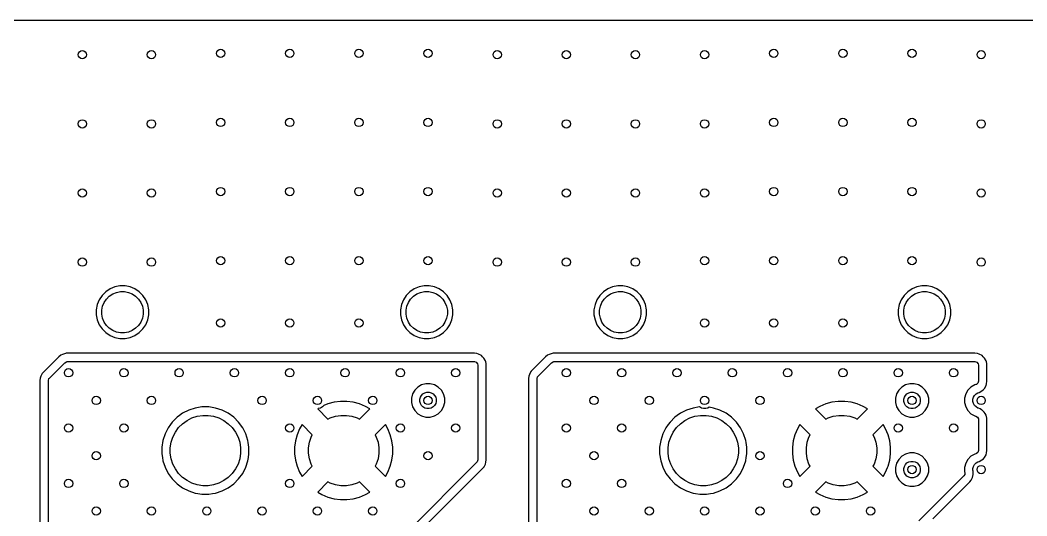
# Model space of a CAD drawing. Extents: x 2.65 to 6.49, y -4.64 to -1.62.
# Drawn here: x 4.242 to 5.675, y -2.33 to -1.624 of the extents above; entities that cross this region are included whole.
import ezdxf

# ---------------------------------------------------------------- set-up
doc = ezdxf.new("R2010")
doc.units = 0
doc.header["$MEASUREMENT"] = 0
doc.layers.add('BLACK', color=7, linetype='CONTINUOUS')

msp = doc.modelspace()

# ---------------------------------------------------------------- linework, layer by layer
at = {"layer": 'BLACK', "linetype": 'CONTINUOUS'}
for p, q in [((2.7576, -1.624), (6.3762, -1.624)), ((4.3769, -2.0039), (4.3701, -2.0067)), ((4.3841, -2.0024), (4.3769, -2.0039)), ((4.3769, -2.0039), (4.3769, -2.0039)), ((4.3915, -2.0024), (4.3841, -2.0024)), ((4.3841, -2.0024), (4.3841, -2.0024)), ((4.3987, -2.0039), (4.3915, -2.0024)), ((4.3915, -2.0024), (4.3915, -2.0024)), ((4.4055, -2.0067), (4.3987, -2.0039)), ((4.3987, -2.0039), (4.3987, -2.0039)), ((4.81, -2.0039), (4.8031, -2.0067)), ((4.8172, -2.0024), (4.81, -2.0039)), ((4.81, -2.0039), (4.81, -2.0039)), ((4.8246, -2.0024), (4.8172, -2.0024)), ((4.8172, -2.0024), (4.8172, -2.0024)), ((4.8318, -2.0039), (4.8246, -2.0024)), ((4.8246, -2.0024), (4.8246, -2.0024)), ((4.8386, -2.0067), (4.8318, -2.0039)), ((4.8318, -2.0039), (4.8318, -2.0039)), ((5.0855, -2.0039), (5.0787, -2.0067)), ((5.0928, -2.0024), (5.0855, -2.0039)), ((5.0855, -2.0039), (5.0855, -2.0039)), ((5.1001, -2.0024), (5.0928, -2.0024)), ((5.0928, -2.0024), (5.0928, -2.0024)), ((5.1074, -2.0039), (5.1001, -2.0024)), ((5.1001, -2.0024), (5.1001, -2.0024)), ((5.1142, -2.0067), (5.1074, -2.0039)), ((5.1074, -2.0039), (5.1074, -2.0039)), ((5.5186, -2.0039), (5.5118, -2.0067)), ((5.5258, -2.0024), (5.5186, -2.0039)), ((5.5186, -2.0039), (5.5186, -2.0039)), ((5.5332, -2.0024), (5.5258, -2.0024)), ((5.5258, -2.0024), (5.5258, -2.0024)), ((5.5404, -2.0039), (5.5332, -2.0024)), ((5.5332, -2.0024), (5.5332, -2.0024)), ((5.5473, -2.0067), (5.5404, -2.0039)), ((5.5404, -2.0039), (5.5404, -2.0039)), ((4.3587, -2.016), (4.3546, -2.0221)), ((4.3639, -2.0108), (4.3587, -2.016)), ((4.3587, -2.016), (4.3587, -2.016)), ((4.3701, -2.0067), (4.3639, -2.0108)), ((4.3639, -2.0108), (4.3639, -2.0108)), ((4.365, -2.0211), (4.3691, -2.017)), ((4.3691, -2.017), (4.3739, -2.0138)), ((4.3701, -2.0067), (4.3701, -2.0067)), ((4.3739, -2.0138), (4.3792, -2.0116)), ((4.3792, -2.0116), (4.3849, -2.0105)), ((4.3849, -2.0105), (4.3907, -2.0105)), ((4.3907, -2.0105), (4.3964, -2.0116)), ((4.3964, -2.0116), (4.4017, -2.0138)), ((4.4017, -2.0138), (4.4065, -2.017)), ((4.4116, -2.0108), (4.4055, -2.0067)), ((4.4055, -2.0067), (4.4055, -2.0067)), ((4.4065, -2.017), (4.4106, -2.0211)), ((4.4116, -2.0108), (4.4116, -2.0108)), ((4.4169, -2.016), (4.4116, -2.0108)), ((4.421, -2.0221), (4.4169, -2.016)), ((4.4169, -2.016), (4.4169, -2.016)), ((4.7918, -2.016), (4.7877, -2.0221)), ((4.797, -2.0108), (4.7918, -2.016)), ((4.7918, -2.016), (4.7918, -2.016)), ((4.8031, -2.0067), (4.797, -2.0108)), ((4.797, -2.0108), (4.797, -2.0108)), ((4.798, -2.0211), (4.8021, -2.017)), ((4.8021, -2.017), (4.8069, -2.0138)), ((4.8031, -2.0067), (4.8031, -2.0067)), ((4.8069, -2.0138), (4.8123, -2.0116)), ((4.8123, -2.0116), (4.818, -2.0105)), ((4.818, -2.0105), (4.8238, -2.0105)), ((4.8238, -2.0105), (4.8294, -2.0116)), ((4.8294, -2.0116), (4.8348, -2.0138)), ((4.8348, -2.0138), (4.8396, -2.017)), ((4.8447, -2.0108), (4.8386, -2.0067)), ((4.8386, -2.0067), (4.8386, -2.0067)), ((4.8396, -2.017), (4.8437, -2.0211)), ((4.8499, -2.016), (4.8447, -2.0108)), ((4.8447, -2.0108), (4.8447, -2.0108)), ((4.854, -2.0221), (4.8499, -2.016)), ((4.8499, -2.016), (4.8499, -2.016)), ((5.0674, -2.016), (5.0633, -2.0221)), ((5.0726, -2.0108), (5.0674, -2.016)), ((5.0674, -2.016), (5.0674, -2.016)), ((5.0787, -2.0067), (5.0726, -2.0108)), ((5.0726, -2.0108), (5.0726, -2.0108)), ((5.0736, -2.0211), (5.0777, -2.017)), ((5.0777, -2.017), (5.0825, -2.0138)), ((5.0787, -2.0067), (5.0787, -2.0067)), ((5.0825, -2.0138), (5.0879, -2.0116)), ((5.0879, -2.0116), (5.0936, -2.0105)), ((5.0936, -2.0105), (5.0994, -2.0105)), ((5.0994, -2.0105), (5.105, -2.0116)), ((5.105, -2.0116), (5.1104, -2.0138)), ((5.1104, -2.0138), (5.1152, -2.017)), ((5.1203, -2.0108), (5.1142, -2.0067)), ((5.1142, -2.0067), (5.1142, -2.0067)), ((5.1152, -2.017), (5.1193, -2.0211)), ((5.1255, -2.016), (5.1203, -2.0108)), ((5.1203, -2.0108), (5.1203, -2.0108)), ((5.1296, -2.0221), (5.1255, -2.016)), ((5.1255, -2.016), (5.1255, -2.016)), ((5.5005, -2.016), (5.4964, -2.0221)), ((5.5057, -2.0108), (5.5005, -2.016)), ((5.5005, -2.016), (5.5005, -2.016)), ((5.5118, -2.0067), (5.5057, -2.0108)), ((5.5057, -2.0108), (5.5057, -2.0108)), ((5.5067, -2.0211), (5.5108, -2.017)), ((5.5108, -2.017), (5.5156, -2.0138)), ((5.5118, -2.0067), (5.5118, -2.0067)), ((5.5156, -2.0138), (5.521, -2.0116)), ((5.521, -2.0116), (5.5266, -2.0105)), ((5.5266, -2.0105), (5.5324, -2.0105)), ((5.5324, -2.0105), (5.5381, -2.0116)), ((5.5381, -2.0116), (5.5434, -2.0138)), ((5.5434, -2.0138), (5.5483, -2.017)), ((5.5534, -2.0108), (5.5473, -2.0067)), ((5.5473, -2.0067), (5.5473, -2.0067)), ((5.5483, -2.017), (5.5524, -2.0211)), ((5.5586, -2.016), (5.5534, -2.0108)), ((5.5534, -2.0108), (5.5534, -2.0108)), ((5.5627, -2.0221), (5.5586, -2.016)), ((5.5586, -2.016), (5.5586, -2.016)), ((4.3518, -2.0289), (4.3504, -2.0362)), ((4.3546, -2.0221), (4.3518, -2.0289)), ((4.3518, -2.0289), (4.3518, -2.0289)), ((4.3546, -2.0221), (4.3546, -2.0221)), ((4.3584, -2.037), (4.3595, -2.0313)), ((4.3595, -2.0313), (4.3618, -2.0259)), ((4.3618, -2.0259), (4.365, -2.0211)), ((4.4106, -2.0211), (4.4138, -2.0259)), ((4.4138, -2.0259), (4.4161, -2.0313)), ((4.4161, -2.0313), (4.4172, -2.037)), ((4.4238, -2.0289), (4.421, -2.0221)), ((4.421, -2.0221), (4.421, -2.0221)), ((4.421, -2.0221), (4.421, -2.0221)), ((4.4252, -2.0362), (4.4238, -2.0289)), ((4.7849, -2.0289), (4.7834, -2.0362)), ((4.7877, -2.0221), (4.7849, -2.0289)), ((4.7849, -2.0289), (4.7849, -2.0289)), ((4.7877, -2.0221), (4.7877, -2.0221)), ((4.7915, -2.037), (4.7926, -2.0313)), ((4.7926, -2.0313), (4.7948, -2.0259)), ((4.7948, -2.0259), (4.798, -2.0211)), ((4.8437, -2.0211), (4.8469, -2.0259)), ((4.8469, -2.0259), (4.8491, -2.0313)), ((4.8491, -2.0313), (4.8503, -2.037)), ((4.8568, -2.0289), (4.854, -2.0221)), ((4.854, -2.0221), (4.854, -2.0221)), ((4.854, -2.0221), (4.854, -2.0221)), ((4.8583, -2.0362), (4.8568, -2.0289)), ((5.0605, -2.0289), (5.059, -2.0362)), ((5.0633, -2.0221), (5.0605, -2.0289)), ((5.0605, -2.0289), (5.0605, -2.0289)), ((5.0633, -2.0221), (5.0633, -2.0221)), ((5.0671, -2.037), (5.0682, -2.0313)), ((5.0682, -2.0313), (5.0704, -2.0259)), ((5.0704, -2.0259), (5.0736, -2.0211)), ((5.1193, -2.0211), (5.1225, -2.0259)), ((5.1225, -2.0259), (5.1247, -2.0313)), ((5.1247, -2.0313), (5.1258, -2.037)), ((5.1324, -2.0289), (5.1296, -2.0221)), ((5.1296, -2.0221), (5.1296, -2.0221)), ((5.1296, -2.0221), (5.1296, -2.0221)), ((5.1339, -2.0362), (5.1324, -2.0289)), ((5.4935, -2.0289), (5.4921, -2.0362)), ((5.4964, -2.0221), (5.4935, -2.0289)), ((5.4935, -2.0289), (5.4935, -2.0289)), ((5.4964, -2.0221), (5.4964, -2.0221)), ((5.5001, -2.037), (5.5013, -2.0313)), ((5.5013, -2.0313), (5.5035, -2.0259)), ((5.5035, -2.0259), (5.5067, -2.0211)), ((5.5524, -2.0211), (5.5556, -2.0259)), ((5.5556, -2.0259), (5.5578, -2.0313)), ((5.5578, -2.0313), (5.5589, -2.037)), ((5.5655, -2.0289), (5.5627, -2.0221)), ((5.5627, -2.0221), (5.5627, -2.0221)), ((5.5627, -2.0221), (5.5627, -2.0221)), ((5.5669, -2.0362), (5.5655, -2.0289)), ((4.3504, -2.0362), (4.3504, -2.0435)), ((4.3504, -2.0435), (4.3518, -2.0508)), ((4.3584, -2.0428), (4.3584, -2.037)), ((4.3595, -2.0484), (4.3584, -2.0428)), ((4.3618, -2.0538), (4.3595, -2.0484)), ((4.4161, -2.0484), (4.4138, -2.0538)), ((4.4172, -2.0428), (4.4161, -2.0484)), ((4.4172, -2.037), (4.4172, -2.0428)), ((4.4238, -2.0508), (4.4252, -2.0435)), ((4.4252, -2.0435), (4.4252, -2.0362)), ((4.4252, -2.0362), (4.4252, -2.0362)), ((4.7834, -2.0362), (4.7834, -2.0435)), ((4.7834, -2.0435), (4.7849, -2.0508)), ((4.7915, -2.0428), (4.7915, -2.037)), ((4.7926, -2.0484), (4.7915, -2.0428)), ((4.7948, -2.0538), (4.7926, -2.0484)), ((4.8491, -2.0484), (4.8469, -2.0538)), ((4.8503, -2.0428), (4.8491, -2.0484)), ((4.8503, -2.037), (4.8503, -2.0428)), ((4.8568, -2.0508), (4.8583, -2.0435)), ((4.8583, -2.0435), (4.8583, -2.0362)), ((4.8583, -2.0362), (4.8583, -2.0362)), ((5.059, -2.0362), (5.059, -2.0435)), ((5.059, -2.0435), (5.0605, -2.0508)), ((5.0671, -2.0428), (5.0671, -2.037)), ((5.0682, -2.0484), (5.0671, -2.0428)), ((5.0704, -2.0538), (5.0682, -2.0484)), ((5.1247, -2.0484), (5.1225, -2.0538)), ((5.1258, -2.0428), (5.1247, -2.0484)), ((5.1258, -2.037), (5.1258, -2.0428)), ((5.1324, -2.0508), (5.1339, -2.0435)), ((5.1339, -2.0435), (5.1339, -2.0362)), ((5.1339, -2.0362), (5.1339, -2.0362)), ((5.4921, -2.0362), (5.4921, -2.0435)), ((5.4921, -2.0435), (5.4935, -2.0508)), ((5.5001, -2.0428), (5.5001, -2.037)), ((5.5013, -2.0484), (5.5001, -2.0428)), ((5.5035, -2.0538), (5.5013, -2.0484)), ((5.5578, -2.0484), (5.5556, -2.0538)), ((5.5589, -2.0428), (5.5578, -2.0484)), ((5.5589, -2.037), (5.5589, -2.0428)), ((5.5655, -2.0508), (5.5669, -2.0435)), ((5.5669, -2.0435), (5.5669, -2.0362)), ((4.3518, -2.0508), (4.3518, -2.0508)), ((4.3518, -2.0508), (4.3546, -2.0576)), ((4.3546, -2.0576), (4.3546, -2.0576)), ((4.3546, -2.0576), (4.3587, -2.0637)), ((4.3587, -2.0637), (4.3587, -2.0637)), ((4.3587, -2.0637), (4.3639, -2.0689)), ((4.365, -2.0586), (4.3618, -2.0538)), ((4.3691, -2.0627), (4.365, -2.0586)), ((4.3739, -2.0659), (4.3691, -2.0627)), ((4.4065, -2.0627), (4.4017, -2.0659)), ((4.4106, -2.0586), (4.4065, -2.0627)), ((4.4138, -2.0538), (4.4106, -2.0586)), ((4.4116, -2.0689), (4.4169, -2.0637)), ((4.4169, -2.0637), (4.421, -2.0576)), ((4.421, -2.0576), (4.4238, -2.0508)), ((4.7849, -2.0508), (4.7849, -2.0508)), ((4.7849, -2.0508), (4.7877, -2.0576)), ((4.7877, -2.0576), (4.7877, -2.0576)), ((4.7877, -2.0576), (4.7918, -2.0637)), ((4.7918, -2.0637), (4.7918, -2.0637)), ((4.7918, -2.0637), (4.797, -2.0689)), ((4.798, -2.0586), (4.7948, -2.0538)), ((4.8021, -2.0627), (4.798, -2.0586)), ((4.8069, -2.0659), (4.8021, -2.0627)), ((4.8396, -2.0627), (4.8348, -2.0659)), ((4.8437, -2.0586), (4.8396, -2.0627)), ((4.8469, -2.0538), (4.8437, -2.0586)), ((4.8447, -2.0689), (4.8499, -2.0637)), ((4.8499, -2.0637), (4.854, -2.0576)), ((4.854, -2.0576), (4.8568, -2.0508)), ((5.0605, -2.0508), (5.0605, -2.0508)), ((5.0605, -2.0508), (5.0633, -2.0576)), ((5.0633, -2.0576), (5.0633, -2.0576)), ((5.0633, -2.0576), (5.0674, -2.0637)), ((5.0674, -2.0637), (5.0674, -2.0637)), ((5.0674, -2.0637), (5.0726, -2.0689)), ((5.0736, -2.0586), (5.0704, -2.0538)), ((5.0777, -2.0627), (5.0736, -2.0586)), ((5.0825, -2.0659), (5.0777, -2.0627)), ((5.1152, -2.0627), (5.1104, -2.0659)), ((5.1193, -2.0586), (5.1152, -2.0627)), ((5.1225, -2.0538), (5.1193, -2.0586)), ((5.1203, -2.0689), (5.1255, -2.0637)), ((5.1255, -2.0637), (5.1296, -2.0576)), ((5.1296, -2.0576), (5.1324, -2.0508)), ((5.4935, -2.0508), (5.4935, -2.0508)), ((5.4935, -2.0508), (5.4964, -2.0576)), ((5.4964, -2.0576), (5.4964, -2.0576)), ((5.4964, -2.0576), (5.5005, -2.0637)), ((5.5005, -2.0637), (5.5005, -2.0637)), ((5.5005, -2.0637), (5.5057, -2.0689)), ((5.5067, -2.0586), (5.5035, -2.0538)), ((5.5108, -2.0627), (5.5067, -2.0586)), ((5.5156, -2.0659), (5.5108, -2.0627)), ((5.5483, -2.0627), (5.5434, -2.0659)), ((5.5524, -2.0586), (5.5483, -2.0627)), ((5.5556, -2.0538), (5.5524, -2.0586)), ((5.5534, -2.0689), (5.5586, -2.0637)), ((5.5586, -2.0637), (5.5627, -2.0576)), ((5.5627, -2.0576), (5.5655, -2.0508)), ((4.3639, -2.0689), (4.3639, -2.0689)), ((4.3639, -2.0689), (4.3701, -2.073)), ((4.3701, -2.073), (4.3701, -2.073)), ((4.3701, -2.073), (4.3701, -2.073)), ((4.3701, -2.073), (4.3769, -2.0758)), ((4.3792, -2.0681), (4.3739, -2.0659)), ((4.3769, -2.0758), (4.3841, -2.0773)), ((4.3849, -2.0692), (4.3792, -2.0681)), ((4.3841, -2.0773), (4.3841, -2.0773)), ((4.3841, -2.0773), (4.3841, -2.0773)), ((4.3841, -2.0773), (4.3915, -2.0773)), ((4.3907, -2.0692), (4.3849, -2.0692)), ((4.3964, -2.0681), (4.3907, -2.0692)), ((4.3915, -2.0773), (4.3987, -2.0758)), ((4.3915, -2.0773), (4.3915, -2.0773)), ((4.4017, -2.0659), (4.3964, -2.0681)), ((4.3987, -2.0758), (4.4055, -2.073)), ((4.4055, -2.073), (4.4116, -2.0689)), ((4.797, -2.0689), (4.797, -2.0689)), ((4.797, -2.0689), (4.8031, -2.073)), ((4.8031, -2.073), (4.8031, -2.073)), ((4.8031, -2.073), (4.8031, -2.073)), ((4.8031, -2.073), (4.81, -2.0758)), ((4.8123, -2.0681), (4.8069, -2.0659)), ((4.81, -2.0758), (4.8172, -2.0773)), ((4.818, -2.0692), (4.8123, -2.0681)), ((4.8172, -2.0773), (4.8172, -2.0773)), ((4.8172, -2.0773), (4.8172, -2.0773)), ((4.8172, -2.0773), (4.8246, -2.0773)), ((4.8238, -2.0692), (4.818, -2.0692)), ((4.8294, -2.0681), (4.8238, -2.0692)), ((4.8246, -2.0773), (4.8318, -2.0758)), ((4.8246, -2.0773), (4.8246, -2.0773)), ((4.8348, -2.0659), (4.8294, -2.0681)), ((4.8318, -2.0758), (4.8386, -2.073)), ((4.8386, -2.073), (4.8447, -2.0689)), ((5.0726, -2.0689), (5.0726, -2.0689)), ((5.0726, -2.0689), (5.0787, -2.073)), ((5.0787, -2.073), (5.0787, -2.073)), ((5.0787, -2.073), (5.0787, -2.073)), ((5.0787, -2.073), (5.0855, -2.0758)), ((5.0879, -2.0681), (5.0825, -2.0659)), ((5.0855, -2.0758), (5.0928, -2.0773)), ((5.0936, -2.0692), (5.0879, -2.0681)), ((5.0928, -2.0773), (5.0928, -2.0773)), ((5.0928, -2.0773), (5.0928, -2.0773)), ((5.0928, -2.0773), (5.1001, -2.0773)), ((5.0994, -2.0692), (5.0936, -2.0692)), ((5.105, -2.0681), (5.0994, -2.0692)), ((5.1001, -2.0773), (5.1074, -2.0758)), ((5.1001, -2.0773), (5.1001, -2.0773)), ((5.1104, -2.0659), (5.105, -2.0681)), ((5.1074, -2.0758), (5.1142, -2.073)), ((5.1142, -2.073), (5.1203, -2.0689)), ((5.5057, -2.0689), (5.5057, -2.0689)), ((5.5057, -2.0689), (5.5118, -2.073)), ((5.5118, -2.073), (5.5118, -2.073)), ((5.5118, -2.073), (5.5118, -2.073)), ((5.5118, -2.073), (5.5186, -2.0758)), ((5.521, -2.0681), (5.5156, -2.0659)), ((5.5186, -2.0758), (5.5258, -2.0773)), ((5.5266, -2.0692), (5.521, -2.0681)), ((5.5258, -2.0773), (5.5258, -2.0773)), ((5.5258, -2.0773), (5.5258, -2.0773)), ((5.5258, -2.0773), (5.5332, -2.0773)), ((5.5324, -2.0692), (5.5266, -2.0692)), ((5.5381, -2.0681), (5.5324, -2.0692)), ((5.5332, -2.0773), (5.5404, -2.0758)), ((5.5332, -2.0773), (5.5332, -2.0773)), ((5.5434, -2.0659), (5.5381, -2.0681)), ((5.5404, -2.0758), (5.5473, -2.073)), ((5.5473, -2.073), (5.5534, -2.0689)), ((4.2972, -2.1032), (4.2752, -2.1251)), ((4.2999, -2.1011), (4.2972, -2.1032)), ((4.2972, -2.1032), (4.2972, -2.1032)), ((4.3023, -2.0998), (4.2999, -2.1011)), ((4.3065, -2.0984), (4.3023, -2.0998)), ((4.3023, -2.0998), (4.3023, -2.0998)), ((4.3068, -2.0984), (4.3065, -2.0984)), ((4.3065, -2.0984), (4.3065, -2.0984)), ((4.3078, -2.0983), (4.3068, -2.0984)), ((4.3091, -2.0982), (4.3078, -2.0983)), ((4.3078, -2.0983), (4.3078, -2.0983)), ((4.3078, -2.0983), (4.3078, -2.0983)), ((4.3078, -2.0983), (4.3078, -2.0983)), ((4.3078, -2.0983), (4.3078, -2.0983)), ((4.8888, -2.0982), (4.3091, -2.0982)), ((4.3091, -2.0982), (4.3091, -2.0982)), ((4.8922, -2.0987), (4.8888, -2.0982)), ((4.8948, -2.0995), (4.8922, -2.0987)), ((4.8922, -2.0987), (4.8922, -2.0987)), ((4.8988, -2.1015), (4.8948, -2.0995)), ((4.8948, -2.0995), (4.8948, -2.0995)), ((4.8948, -2.0995), (4.8948, -2.0995)), ((4.9005, -2.1031), (4.8988, -2.1015)), ((4.8988, -2.1015), (4.8988, -2.1015)), ((4.8988, -2.1015), (4.8988, -2.1015)), ((4.9023, -2.1052), (4.9005, -2.1031)), ((4.9005, -2.1031), (4.9005, -2.1031)), ((4.9005, -2.1031), (4.9005, -2.1031)), ((4.9046, -2.109), (4.9023, -2.1052)), ((4.9901, -2.1032), (4.9709, -2.1223)), ((4.9928, -2.1011), (4.9901, -2.1032)), ((4.9901, -2.1032), (4.9901, -2.1032)), ((4.9952, -2.0998), (4.9928, -2.1011)), ((4.9994, -2.0984), (4.9952, -2.0998)), ((4.9952, -2.0998), (4.9952, -2.0998)), ((4.9997, -2.0984), (4.9994, -2.0984)), ((4.9994, -2.0984), (4.9994, -2.0984)), ((5.0007, -2.0983), (4.9997, -2.0984)), ((5.002, -2.0982), (5.0007, -2.0983)), ((5.0007, -2.0983), (5.0007, -2.0983)), ((5.0007, -2.0983), (5.0007, -2.0983)), ((5.0007, -2.0983), (5.0007, -2.0983)), ((5.0007, -2.0983), (5.0007, -2.0983)), ((5.6014, -2.0982), (5.002, -2.0982)), ((5.002, -2.0982), (5.002, -2.0982)), ((5.6048, -2.0987), (5.6014, -2.0982)), ((5.6074, -2.0995), (5.6048, -2.0987)), ((5.6048, -2.0987), (5.6048, -2.0987)), ((5.6114, -2.1015), (5.6074, -2.0995)), ((5.6074, -2.0995), (5.6074, -2.0995)), ((5.6074, -2.0995), (5.6074, -2.0995)), ((5.6131, -2.1031), (5.6114, -2.1015)), ((5.6114, -2.1015), (5.6114, -2.1015)), ((5.6114, -2.1015), (5.6114, -2.1015)), ((5.6149, -2.1052), (5.6131, -2.1031)), ((5.6131, -2.1031), (5.6131, -2.1031)), ((5.6131, -2.1031), (5.6131, -2.1031)), ((5.6172, -2.109), (5.6149, -2.1052)), ((4.2837, -2.1336), (4.3057, -2.1117)), ((4.3057, -2.1117), (4.3081, -2.1103)), ((4.3081, -2.1103), (4.3091, -2.1102)), ((4.3091, -2.1102), (4.8888, -2.1102)), ((4.8888, -2.1102), (4.8915, -2.111)), ((4.8915, -2.111), (4.8933, -2.1131)), ((4.8933, -2.1131), (4.8937, -2.1151)), ((4.8937, -2.1151), (4.8937, -2.2499)), ((4.905, -2.1105), (4.9046, -2.109)), ((4.9055, -2.1126), (4.905, -2.1105)), ((4.9057, -2.1151), (4.9055, -2.1126)), ((4.9057, -2.2499), (4.9057, -2.1151)), ((4.9794, -2.1309), (4.9986, -2.1117)), ((4.9986, -2.1117), (5.001, -2.1103)), ((5.001, -2.1103), (5.002, -2.1102)), ((5.002, -2.1102), (5.6014, -2.1102)), ((5.6014, -2.1102), (5.6041, -2.111)), ((5.6041, -2.111), (5.6059, -2.1131)), ((5.6059, -2.1131), (5.6063, -2.1151)), ((5.6063, -2.1151), (5.6063, -2.1382)), ((5.6176, -2.1105), (5.6172, -2.109)), ((5.6181, -2.1126), (5.6176, -2.1105)), ((5.6183, -2.1151), (5.6181, -2.1126)), ((5.6183, -2.1382), (5.6183, -2.1151)), ((4.2707, -2.1337), (4.2703, -2.1371)), ((4.2715, -2.131), (4.2707, -2.1337)), ((4.2735, -2.1271), (4.2715, -2.131)), ((4.2737, -2.1269), (4.2735, -2.1271)), ((4.2735, -2.1271), (4.2735, -2.1271)), ((4.2743, -2.1261), (4.2737, -2.1269)), ((4.2752, -2.1251), (4.2743, -2.1261)), ((4.2752, -2.1251), (4.2752, -2.1251)), ((4.2823, -2.1371), (4.2831, -2.1344)), ((4.2831, -2.1344), (4.2837, -2.1336)), ((4.9664, -2.1309), (4.9659, -2.1343)), ((4.9659, -2.1343), (4.9659, -2.3575)), ((4.9672, -2.1283), (4.9664, -2.1309)), ((4.9692, -2.1243), (4.9672, -2.1283)), ((4.9694, -2.1241), (4.9692, -2.1243)), ((4.9692, -2.1243), (4.9692, -2.1243)), ((4.97, -2.1233), (4.9694, -2.1241)), ((4.9709, -2.1223), (4.97, -2.1233)), ((4.9709, -2.1223), (4.9709, -2.1223)), ((4.978, -2.1343), (4.9787, -2.1317)), ((4.978, -2.1622), (4.978, -2.1343)), ((4.9787, -2.1317), (4.9794, -2.1309)), ((4.2703, -2.1371), (4.2703, -2.356)), ((4.2823, -2.1622), (4.2823, -2.1371)), ((4.8083, -2.1464), (4.8039, -2.1508)), ((4.8137, -2.1433), (4.8083, -2.1464)), ((4.8083, -2.1464), (4.8083, -2.1464)), ((4.8197, -2.1417), (4.8137, -2.1433)), ((4.8137, -2.1433), (4.8137, -2.1433)), ((4.8259, -2.1417), (4.8197, -2.1417)), ((4.832, -2.1433), (4.8259, -2.1417)), ((4.8374, -2.1464), (4.832, -2.1433)), ((4.832, -2.1433), (4.832, -2.1433)), ((4.832, -2.1433), (4.832, -2.1433)), ((4.8418, -2.1508), (4.8374, -2.1464)), ((4.8374, -2.1464), (4.8374, -2.1464)), ((5.4973, -2.1464), (5.4929, -2.1508)), ((5.5027, -2.1433), (5.4973, -2.1464)), ((5.4973, -2.1464), (5.4973, -2.1464)), ((5.5087, -2.1417), (5.5027, -2.1433)), ((5.5027, -2.1433), (5.5027, -2.1433)), ((5.5149, -2.1417), (5.5087, -2.1417)), ((5.5209, -2.1433), (5.5149, -2.1417)), ((5.5263, -2.1464), (5.5209, -2.1433)), ((5.5209, -2.1433), (5.5209, -2.1433)), ((5.5209, -2.1433), (5.5209, -2.1433)), ((5.5307, -2.1508), (5.5263, -2.1464)), ((5.5263, -2.1464), (5.5263, -2.1464)), ((5.5957, -2.1464), (5.5913, -2.1508)), ((5.6011, -2.1433), (5.5957, -2.1464)), ((5.5957, -2.1464), (5.5957, -2.1464)), ((5.6027, -2.1429), (5.6011, -2.1433)), ((5.6011, -2.1433), (5.6011, -2.1433)), ((5.6034, -2.1426), (5.6027, -2.1429)), ((5.6055, -2.1408), (5.6034, -2.1426)), ((5.6063, -2.1382), (5.6055, -2.1408)), ((5.6134, -2.1499), (5.6151, -2.1482)), ((5.6151, -2.1482), (5.6171, -2.1442)), ((5.6151, -2.1482), (5.6151, -2.1482)), ((5.6171, -2.1442), (5.6178, -2.1416)), ((5.6178, -2.1416), (5.6183, -2.1382)), ((4.2823, -2.2318), (4.2823, -2.1622)), ((4.8008, -2.1562), (4.7992, -2.1622)), ((4.7992, -2.1622), (4.7992, -2.1685)), ((4.8039, -2.1508), (4.8008, -2.1562)), ((4.8008, -2.1562), (4.8008, -2.1562)), ((4.8039, -2.1508), (4.8039, -2.1508)), ((4.8111, -2.1638), (4.8119, -2.1608)), ((4.8111, -2.1669), (4.8111, -2.1638)), ((4.8119, -2.1608), (4.8135, -2.1582)), ((4.8135, -2.1582), (4.8156, -2.156)), ((4.8156, -2.156), (4.8183, -2.1544)), ((4.8183, -2.1544), (4.8213, -2.1536)), ((4.8213, -2.1536), (4.8244, -2.1536)), ((4.8244, -2.1536), (4.8274, -2.1544)), ((4.8274, -2.1544), (4.83, -2.156)), ((4.83, -2.156), (4.8322, -2.1582)), ((4.8322, -2.1582), (4.8337, -2.1608)), ((4.8337, -2.1608), (4.8345, -2.1638)), ((4.8345, -2.1638), (4.8345, -2.1669)), ((4.8449, -2.1562), (4.8418, -2.1508)), ((4.8418, -2.1508), (4.8418, -2.1508)), ((4.8465, -2.1622), (4.8449, -2.1562)), ((4.8449, -2.1562), (4.8449, -2.1562)), ((4.8465, -2.1685), (4.8465, -2.1622)), ((4.978, -2.2318), (4.978, -2.1622)), ((5.4898, -2.1562), (5.4882, -2.1622)), ((5.4882, -2.1622), (5.4882, -2.1685)), ((5.4929, -2.1508), (5.4898, -2.1562)), ((5.4898, -2.1562), (5.4898, -2.1562)), ((5.4929, -2.1508), (5.4929, -2.1508)), ((5.5001, -2.1638), (5.5009, -2.1608)), ((5.5001, -2.1669), (5.5001, -2.1638)), ((5.5009, -2.1608), (5.5024, -2.1582)), ((5.5024, -2.1582), (5.5046, -2.156)), ((5.5046, -2.156), (5.5073, -2.1544)), ((5.5073, -2.1544), (5.5103, -2.1536)), ((5.5103, -2.1536), (5.5134, -2.1536)), ((5.5134, -2.1536), (5.5163, -2.1544)), ((5.5163, -2.1544), (5.519, -2.156)), ((5.519, -2.156), (5.5212, -2.1582)), ((5.5212, -2.1582), (5.5227, -2.1608)), ((5.5227, -2.1608), (5.5235, -2.1638)), ((5.5235, -2.1638), (5.5235, -2.1669)), ((5.5338, -2.1562), (5.5307, -2.1508)), ((5.5307, -2.1508), (5.5307, -2.1508)), ((5.5355, -2.1622), (5.5338, -2.1562)), ((5.5338, -2.1562), (5.5338, -2.1562)), ((5.5355, -2.1685), (5.5355, -2.1622)), ((5.5882, -2.1562), (5.5866, -2.1622)), ((5.5866, -2.1622), (5.5866, -2.1685)), ((5.5913, -2.1508), (5.5882, -2.1562)), ((5.5882, -2.1562), (5.5882, -2.1562)), ((5.5913, -2.1508), (5.5913, -2.1508)), ((5.5985, -2.1638), (5.5993, -2.1608)), ((5.5985, -2.1669), (5.5985, -2.1638)), ((5.5993, -2.1608), (5.6009, -2.1582)), ((5.6009, -2.1582), (5.603, -2.156)), ((5.603, -2.156), (5.6057, -2.1544)), ((5.6057, -2.1544), (5.6074, -2.154)), ((5.6074, -2.154), (5.6075, -2.1539)), ((5.6075, -2.1539), (5.6113, -2.1517)), ((5.6075, -2.1539), (5.6075, -2.1539)), ((5.6075, -2.1539), (5.6075, -2.1539)), ((5.6113, -2.1517), (5.6134, -2.1499)), ((5.6134, -2.1499), (5.6134, -2.1499)), ((5.6134, -2.1499), (5.6134, -2.1499)), ((4.4914, -2.1762), (4.4821, -2.1792)), ((4.501, -2.1747), (4.4914, -2.1762)), ((4.5108, -2.1747), (4.501, -2.1747)), ((4.501, -2.1747), (4.501, -2.1747)), ((4.5204, -2.1762), (4.5108, -2.1747)), ((4.5108, -2.1747), (4.5108, -2.1747)), ((4.5297, -2.1792), (4.5204, -2.1762)), ((4.5204, -2.1762), (4.5204, -2.1762)), ((4.5204, -2.1762), (4.5204, -2.1762)), ((4.6663, -2.1771), (4.6657, -2.1774)), ((4.6657, -2.1774), (4.6657, -2.1774)), ((4.6657, -2.1774), (4.6803, -2.192)), ((4.6669, -2.1771), (4.6663, -2.1771)), ((4.6699, -2.1763), (4.6669, -2.1771)), ((4.6725, -2.1747), (4.6699, -2.1763)), ((4.6745, -2.1728), (4.6725, -2.1747)), ((4.6802, -2.1704), (4.6745, -2.1728)), ((4.6891, -2.168), (4.6802, -2.1704)), ((4.6982, -2.1668), (4.6891, -2.168)), ((4.7073, -2.1668), (4.6982, -2.1668)), ((4.7164, -2.168), (4.7073, -2.1668)), ((4.7253, -2.1704), (4.7164, -2.168)), ((4.7252, -2.192), (4.7398, -2.1774)), ((4.7337, -2.1739), (4.7253, -2.1704)), ((4.7398, -2.1774), (4.7337, -2.1739)), ((4.7337, -2.1739), (4.7337, -2.1739)), ((4.7992, -2.1685), (4.8008, -2.1745)), ((4.8008, -2.1745), (4.8008, -2.1745)), ((4.8008, -2.1745), (4.8039, -2.1799)), ((4.8119, -2.1699), (4.8111, -2.1669)), ((4.8135, -2.1725), (4.8119, -2.1699)), ((4.8156, -2.1747), (4.8135, -2.1725)), ((4.8183, -2.1763), (4.8156, -2.1747)), ((4.8213, -2.1771), (4.8183, -2.1763)), ((4.8244, -2.1771), (4.8213, -2.1771)), ((4.8274, -2.1763), (4.8244, -2.1771)), ((4.83, -2.1747), (4.8274, -2.1763)), ((4.8322, -2.1725), (4.83, -2.1747)), ((4.8337, -2.1699), (4.8322, -2.1725)), ((4.8345, -2.1669), (4.8337, -2.1699)), ((4.8418, -2.1799), (4.8449, -2.1745)), ((4.8449, -2.1745), (4.8465, -2.1685)), ((5.2, -2.1762), (5.1908, -2.1792)), ((5.2094, -2.1747), (5.2, -2.1762)), ((5.212, -2.1763), (5.2094, -2.1747)), ((5.215, -2.1771), (5.212, -2.1763)), ((5.2181, -2.1771), (5.215, -2.1771)), ((5.2211, -2.1763), (5.2181, -2.1771)), ((5.2229, -2.1752), (5.2211, -2.1763)), ((5.2291, -2.1762), (5.2229, -2.1752)), ((5.2384, -2.1792), (5.2291, -2.1762)), ((5.2291, -2.1762), (5.2291, -2.1762)), ((5.2291, -2.1762), (5.2291, -2.1762)), ((5.3804, -2.1739), (5.3744, -2.1774)), ((5.3744, -2.1774), (5.3744, -2.1774)), ((5.3744, -2.1774), (5.389, -2.192)), ((5.3889, -2.1704), (5.3804, -2.1739)), ((5.3804, -2.1739), (5.3804, -2.1739)), ((5.3978, -2.168), (5.3889, -2.1704)), ((5.4068, -2.1668), (5.3978, -2.168)), ((5.416, -2.1668), (5.4068, -2.1668)), ((5.4251, -2.168), (5.416, -2.1668)), ((5.4339, -2.1704), (5.4251, -2.168)), ((5.4424, -2.1739), (5.4339, -2.1704)), ((5.4339, -2.192), (5.4485, -2.1774)), ((5.4485, -2.1774), (5.4424, -2.1739)), ((5.4424, -2.1739), (5.4424, -2.1739)), ((5.4882, -2.1685), (5.4898, -2.1745)), ((5.4898, -2.1745), (5.4898, -2.1745)), ((5.4898, -2.1745), (5.4929, -2.1799)), ((5.5009, -2.1699), (5.5001, -2.1669)), ((5.5024, -2.1725), (5.5009, -2.1699)), ((5.5046, -2.1747), (5.5024, -2.1725)), ((5.5073, -2.1763), (5.5046, -2.1747)), ((5.5103, -2.1771), (5.5073, -2.1763)), ((5.5134, -2.1771), (5.5103, -2.1771)), ((5.5163, -2.1763), (5.5134, -2.1771)), ((5.519, -2.1747), (5.5163, -2.1763)), ((5.5212, -2.1725), (5.519, -2.1747)), ((5.5227, -2.1699), (5.5212, -2.1725)), ((5.5235, -2.1669), (5.5227, -2.1699)), ((5.5307, -2.1799), (5.5338, -2.1745)), ((5.5338, -2.1745), (5.5355, -2.1685)), ((5.5866, -2.1685), (5.5882, -2.1745)), ((5.5882, -2.1745), (5.5882, -2.1745)), ((5.5882, -2.1745), (5.5913, -2.1799)), ((5.5993, -2.1699), (5.5985, -2.1669)), ((5.6009, -2.1725), (5.5993, -2.1699)), ((5.603, -2.1747), (5.6009, -2.1725)), ((5.6057, -2.1763), (5.603, -2.1747)), ((5.6064, -2.1765), (5.6057, -2.1763)), ((5.6089, -2.1775), (5.6064, -2.1765)), ((5.6107, -2.1786), (5.6089, -2.1775)), ((5.6089, -2.1775), (5.6089, -2.1775)), ((4.4655, -2.1894), (4.4586, -2.1963)), ((4.4689, -2.1869), (4.4655, -2.1894)), ((4.4655, -2.1894), (4.4655, -2.1894)), ((4.4655, -2.1894), (4.4655, -2.1894)), ((4.4734, -2.1837), (4.4689, -2.1869)), ((4.4821, -2.1792), (4.4734, -2.1837)), ((4.4797, -2.1939), (4.4867, -2.1903)), ((4.4867, -2.1903), (4.4942, -2.1879)), ((4.4942, -2.1879), (4.502, -2.1867)), ((4.502, -2.1867), (4.5098, -2.1867)), ((4.5098, -2.1867), (4.5176, -2.1879)), ((4.5176, -2.1879), (4.5251, -2.1903)), ((4.5251, -2.1903), (4.5321, -2.1939)), ((4.5384, -2.1837), (4.5297, -2.1792)), ((4.5463, -2.1894), (4.5384, -2.1837)), ((4.5532, -2.1963), (4.5463, -2.1894)), ((4.6803, -2.192), (4.6835, -2.1903)), ((4.6835, -2.1903), (4.691, -2.1879)), ((4.691, -2.1879), (4.6988, -2.1867)), ((4.6988, -2.1867), (4.7067, -2.1867)), ((4.7067, -2.1867), (4.7145, -2.1879)), ((4.7145, -2.1879), (4.722, -2.1903)), ((4.722, -2.1903), (4.7252, -2.192)), ((4.8039, -2.1799), (4.8039, -2.1799)), ((4.8039, -2.1799), (4.8039, -2.1799)), ((4.8039, -2.1799), (4.8083, -2.1843)), ((4.8083, -2.1843), (4.8083, -2.1843)), ((4.8083, -2.1843), (4.8083, -2.1843)), ((4.8083, -2.1843), (4.8137, -2.1874)), ((4.8137, -2.1874), (4.8137, -2.1874)), ((4.8137, -2.1874), (4.8197, -2.189)), ((4.8197, -2.189), (4.8197, -2.189)), ((4.8197, -2.189), (4.8259, -2.189)), ((4.8259, -2.189), (4.832, -2.1874)), ((4.8259, -2.189), (4.8259, -2.189)), ((4.832, -2.1874), (4.8374, -2.1843)), ((4.8374, -2.1843), (4.8418, -2.1799)), ((5.1742, -2.1894), (5.1673, -2.1963)), ((5.1776, -2.1869), (5.1742, -2.1894)), ((5.1742, -2.1894), (5.1742, -2.1894)), ((5.1742, -2.1894), (5.1742, -2.1894)), ((5.1821, -2.1837), (5.1776, -2.1869)), ((5.1908, -2.1792), (5.1821, -2.1837)), ((5.1883, -2.1939), (5.1954, -2.1903)), ((5.1954, -2.1903), (5.2028, -2.1879)), ((5.2028, -2.1879), (5.2106, -2.1867)), ((5.2106, -2.1867), (5.2185, -2.1867)), ((5.2185, -2.1867), (5.2263, -2.1879)), ((5.2263, -2.1879), (5.2338, -2.1903)), ((5.2338, -2.1903), (5.2408, -2.1939)), ((5.2471, -2.1837), (5.2384, -2.1792)), ((5.255, -2.1894), (5.2471, -2.1837)), ((5.2619, -2.1963), (5.255, -2.1894)), ((5.389, -2.192), (5.3922, -2.1903)), ((5.3922, -2.1903), (5.3997, -2.1879)), ((5.3997, -2.1879), (5.4075, -2.1867)), ((5.4075, -2.1867), (5.4154, -2.1867)), ((5.4154, -2.1867), (5.4231, -2.1879)), ((5.4231, -2.1879), (5.4306, -2.1903)), ((5.4306, -2.1903), (5.4339, -2.192)), ((5.4929, -2.1799), (5.4929, -2.1799)), ((5.4929, -2.1799), (5.4929, -2.1799)), ((5.4929, -2.1799), (5.4973, -2.1843)), ((5.4973, -2.1843), (5.4973, -2.1843)), ((5.4973, -2.1843), (5.4973, -2.1843)), ((5.4973, -2.1843), (5.5027, -2.1874)), ((5.5027, -2.1874), (5.5027, -2.1874)), ((5.5027, -2.1874), (5.5087, -2.189)), ((5.5087, -2.189), (5.5087, -2.189)), ((5.5087, -2.189), (5.5149, -2.189)), ((5.5149, -2.189), (5.5209, -2.1874)), ((5.5149, -2.189), (5.5149, -2.189)), ((5.5209, -2.1874), (5.5263, -2.1843)), ((5.5263, -2.1843), (5.5307, -2.1799)), ((5.5913, -2.1799), (5.5913, -2.1799)), ((5.5913, -2.1799), (5.5913, -2.1799)), ((5.5913, -2.1799), (5.5957, -2.1843)), ((5.5957, -2.1843), (5.5957, -2.1843)), ((5.5957, -2.1843), (5.5957, -2.1843)), ((5.5957, -2.1843), (5.6011, -2.1874)), ((5.6011, -2.1874), (5.6011, -2.1874)), ((5.6011, -2.1874), (5.6027, -2.1878)), ((5.6027, -2.1878), (5.605, -2.1892)), ((5.605, -2.1892), (5.6062, -2.1917)), ((5.6062, -2.1917), (5.6063, -2.1925)), ((5.6063, -2.1925), (5.6063, -2.2366)), ((5.6113, -2.179), (5.6107, -2.1786)), ((5.6137, -2.1812), (5.6113, -2.179)), ((5.6146, -2.1819), (5.6137, -2.1812)), ((5.6158, -2.184), (5.6146, -2.1819)), ((5.6146, -2.1819), (5.6146, -2.1819)), ((5.6171, -2.1865), (5.6158, -2.184)), ((5.6158, -2.184), (5.6158, -2.184)), ((5.6158, -2.184), (5.6158, -2.184)), ((5.6182, -2.1907), (5.6171, -2.1865)), ((5.6183, -2.1915), (5.6182, -2.1907)), ((5.6183, -2.1925), (5.6183, -2.1915)), ((5.6183, -2.2366), (5.6183, -2.1925)), ((4.4529, -2.2042), (4.4484, -2.2129)), ((4.4561, -2.1997), (4.4529, -2.2042)), ((4.4586, -2.1963), (4.4561, -2.1997)), ((4.4586, -2.1963), (4.4586, -2.1963)), ((4.4586, -2.1963), (4.4586, -2.1963)), ((4.4631, -2.2105), (4.4677, -2.2041)), ((4.4677, -2.2041), (4.4733, -2.1985)), ((4.4733, -2.1985), (4.4797, -2.1939)), ((4.5321, -2.1939), (4.5385, -2.1985)), ((4.5385, -2.1985), (4.5441, -2.2041)), ((4.5441, -2.2041), (4.5487, -2.2105)), ((4.559, -2.2042), (4.5532, -2.1963)), ((4.5634, -2.2129), (4.559, -2.2042)), ((4.6399, -2.2057), (4.6364, -2.2142)), ((4.6434, -2.1997), (4.6399, -2.2057)), ((4.6399, -2.2057), (4.6399, -2.2057)), ((4.658, -2.2143), (4.6434, -2.1997)), ((4.6434, -2.1997), (4.6434, -2.1997)), ((4.7621, -2.1997), (4.7475, -2.2143)), ((4.7656, -2.2057), (4.7621, -2.1997)), ((4.7621, -2.1997), (4.7621, -2.1997)), ((4.7691, -2.2142), (4.7656, -2.2057)), ((4.7656, -2.2057), (4.7656, -2.2057)), ((5.1615, -2.2042), (5.1571, -2.2129)), ((5.1648, -2.1997), (5.1615, -2.2042)), ((5.1673, -2.1963), (5.1648, -2.1997)), ((5.1673, -2.1963), (5.1673, -2.1963)), ((5.1673, -2.1963), (5.1673, -2.1963)), ((5.1718, -2.2105), (5.1764, -2.2041)), ((5.1764, -2.2041), (5.182, -2.1985)), ((5.182, -2.1985), (5.1883, -2.1939)), ((5.2408, -2.1939), (5.2472, -2.1985)), ((5.2472, -2.1985), (5.2527, -2.2041)), ((5.2527, -2.2041), (5.2574, -2.2105)), ((5.2676, -2.2042), (5.2619, -2.1963)), ((5.2721, -2.2129), (5.2676, -2.2042)), ((5.3486, -2.2057), (5.3451, -2.2142)), ((5.3521, -2.1997), (5.3486, -2.2057)), ((5.3486, -2.2057), (5.3486, -2.2057)), ((5.3667, -2.2143), (5.3521, -2.1997)), ((5.3521, -2.1997), (5.3521, -2.1997)), ((5.4707, -2.1997), (5.4561, -2.2143)), ((5.4742, -2.2057), (5.4707, -2.1997)), ((5.4707, -2.1997), (5.4707, -2.1997)), ((5.4777, -2.2142), (5.4742, -2.2057)), ((5.4742, -2.2057), (5.4742, -2.2057)), ((4.4484, -2.2129), (4.4454, -2.2222)), ((4.4571, -2.225), (4.4595, -2.2175)), ((4.4595, -2.2175), (4.4631, -2.2105)), ((4.5487, -2.2105), (4.5523, -2.2175)), ((4.5523, -2.2175), (4.5547, -2.225)), ((4.5664, -2.2222), (4.5634, -2.2129)), ((4.6364, -2.2142), (4.6341, -2.2231)), ((4.6539, -2.225), (4.6564, -2.2175)), ((4.6564, -2.2175), (4.658, -2.2143)), ((4.7475, -2.2143), (4.7491, -2.2175)), ((4.7491, -2.2175), (4.7516, -2.225)), ((4.7714, -2.2231), (4.7691, -2.2142)), ((5.1571, -2.2129), (5.1541, -2.2222)), ((5.1658, -2.225), (5.1682, -2.2175)), ((5.1682, -2.2175), (5.1718, -2.2105)), ((5.2574, -2.2105), (5.2609, -2.2175)), ((5.2609, -2.2175), (5.2634, -2.225)), ((5.2751, -2.2222), (5.2721, -2.2129)), ((5.3451, -2.2142), (5.3427, -2.2231)), ((5.3626, -2.225), (5.365, -2.2175)), ((5.365, -2.2175), (5.3667, -2.2143)), ((5.4561, -2.2143), (5.4578, -2.2175)), ((5.4578, -2.2175), (5.4602, -2.225)), ((5.4801, -2.2231), (5.4777, -2.2142)), ((4.2823, -2.6259), (4.2823, -2.2318)), ((4.4454, -2.2222), (4.4439, -2.2318)), ((4.4439, -2.2318), (4.4439, -2.2416)), ((4.4559, -2.2328), (4.4571, -2.225)), ((4.4559, -2.2407), (4.4559, -2.2328)), ((4.5547, -2.225), (4.5559, -2.2328)), ((4.5559, -2.2328), (4.5559, -2.2407)), ((4.5669, -2.2254), (4.5664, -2.2222)), ((4.5679, -2.2318), (4.5669, -2.2254)), ((4.5679, -2.2321), (4.5679, -2.2318)), ((4.5679, -2.2416), (4.5679, -2.2321)), ((4.6341, -2.2231), (4.6329, -2.2321)), ((4.6329, -2.2321), (4.6329, -2.2413)), ((4.6527, -2.2328), (4.6539, -2.225)), ((4.6527, -2.2407), (4.6527, -2.2328)), ((4.7516, -2.225), (4.7528, -2.2328)), ((4.7528, -2.2328), (4.7528, -2.2407)), ((4.7726, -2.2321), (4.7714, -2.2231)), ((4.7726, -2.2413), (4.7726, -2.2321)), ((4.978, -2.6216), (4.978, -2.2318)), ((5.1541, -2.2222), (5.1525, -2.2318)), ((5.1525, -2.2318), (5.1525, -2.2416)), ((5.1645, -2.2328), (5.1658, -2.225)), ((5.1645, -2.2407), (5.1645, -2.2328)), ((5.2634, -2.225), (5.2646, -2.2328)), ((5.2646, -2.2328), (5.2646, -2.2407)), ((5.2756, -2.2254), (5.2751, -2.2222)), ((5.2766, -2.2318), (5.2756, -2.2254)), ((5.2766, -2.2321), (5.2766, -2.2318)), ((5.2766, -2.2416), (5.2766, -2.2321)), ((5.3427, -2.2231), (5.3415, -2.2321)), ((5.3415, -2.2321), (5.3415, -2.2413)), ((5.3614, -2.2328), (5.3626, -2.225)), ((5.3614, -2.2407), (5.3614, -2.2328)), ((5.4602, -2.225), (5.4615, -2.2328)), ((5.4615, -2.2328), (5.4615, -2.2407)), ((5.4813, -2.2321), (5.4801, -2.2231)), ((5.4813, -2.2413), (5.4813, -2.2321)), ((4.4439, -2.2416), (4.4447, -2.2465)), ((4.4447, -2.2465), (4.4454, -2.2512)), ((4.4571, -2.2484), (4.4559, -2.2407)), ((4.4595, -2.2559), (4.4571, -2.2484)), ((4.5547, -2.2484), (4.5523, -2.2559)), ((4.5559, -2.2407), (4.5547, -2.2484)), ((4.5664, -2.2512), (4.5672, -2.2465)), ((4.5672, -2.2465), (4.5679, -2.2416)), ((4.6329, -2.2413), (4.6341, -2.2504)), ((4.6539, -2.2484), (4.6527, -2.2407)), ((4.6564, -2.2559), (4.6539, -2.2484)), ((4.7516, -2.2484), (4.7491, -2.2559)), ((4.7528, -2.2407), (4.7516, -2.2484)), ((4.7714, -2.2504), (4.7726, -2.2413)), ((4.8937, -2.2499), (4.8929, -2.2526)), ((4.9052, -2.2533), (4.9057, -2.2499)), ((5.1525, -2.2416), (5.1541, -2.2512)), ((5.1658, -2.2484), (5.1645, -2.2407)), ((5.1682, -2.2559), (5.1658, -2.2484)), ((5.2634, -2.2484), (5.2609, -2.2559)), ((5.2646, -2.2407), (5.2634, -2.2484)), ((5.2751, -2.2512), (5.2758, -2.2465)), ((5.2758, -2.2465), (5.2766, -2.2416)), ((5.3415, -2.2413), (5.3427, -2.2504)), ((5.3626, -2.2484), (5.3614, -2.2407)), ((5.365, -2.2559), (5.3626, -2.2484)), ((5.4602, -2.2484), (5.4578, -2.2559)), ((5.4615, -2.2407), (5.4602, -2.2484)), ((5.4801, -2.2504), (5.4813, -2.2413)), ((5.4929, -2.2493), (5.4898, -2.2547)), ((5.4973, -2.2449), (5.4929, -2.2493)), ((5.4929, -2.2493), (5.4929, -2.2493)), ((5.5027, -2.2417), (5.4973, -2.2449)), ((5.4973, -2.2449), (5.4973, -2.2449)), ((5.5087, -2.2401), (5.5027, -2.2417)), ((5.5027, -2.2417), (5.5027, -2.2417)), ((5.5149, -2.2401), (5.5087, -2.2401)), ((5.5209, -2.2417), (5.5149, -2.2401)), ((5.5263, -2.2449), (5.5209, -2.2417)), ((5.5209, -2.2417), (5.5209, -2.2417)), ((5.5209, -2.2417), (5.5209, -2.2417)), ((5.5307, -2.2493), (5.5263, -2.2449)), ((5.5263, -2.2449), (5.5263, -2.2449)), ((5.5319, -2.2512), (5.5307, -2.2493)), ((5.5307, -2.2493), (5.5307, -2.2493)), ((5.5913, -2.2493), (5.5882, -2.2547)), ((5.5957, -2.2449), (5.5913, -2.2493)), ((5.5913, -2.2493), (5.5913, -2.2493)), ((5.6011, -2.2417), (5.5957, -2.2449)), ((5.5957, -2.2449), (5.5957, -2.2449)), ((5.6027, -2.2413), (5.6011, -2.2417)), ((5.6011, -2.2417), (5.6011, -2.2417)), ((5.6034, -2.2411), (5.6027, -2.2413)), ((5.6055, -2.2393), (5.6034, -2.2411)), ((5.6063, -2.2366), (5.6055, -2.2393)), ((5.6113, -2.2501), (5.6134, -2.2483)), ((5.6134, -2.2483), (5.6151, -2.2466)), ((5.6134, -2.2483), (5.6134, -2.2483)), ((5.6134, -2.2483), (5.6134, -2.2483)), ((5.6151, -2.2466), (5.6171, -2.2426)), ((5.6151, -2.2466), (5.6151, -2.2466)), ((5.6171, -2.2426), (5.6178, -2.24)), ((5.6178, -2.24), (5.6183, -2.2366)), ((4.4454, -2.2512), (4.4484, -2.2605)), ((4.4484, -2.2605), (4.4529, -2.2692)), ((4.4631, -2.2629), (4.4595, -2.2559)), ((4.4677, -2.2693), (4.4631, -2.2629)), ((4.5487, -2.2629), (4.5441, -2.2693)), ((4.5523, -2.2559), (4.5487, -2.2629)), ((4.559, -2.2692), (4.5634, -2.2605)), ((4.5634, -2.2605), (4.5664, -2.2512)), ((4.6341, -2.2504), (4.6364, -2.2592)), ((4.6364, -2.2592), (4.6399, -2.2677)), ((4.6434, -2.2738), (4.658, -2.2592)), ((4.658, -2.2592), (4.6564, -2.2559)), ((4.7491, -2.2559), (4.7475, -2.2592)), ((4.7475, -2.2592), (4.7621, -2.2738)), ((4.7656, -2.2677), (4.7691, -2.2592)), ((4.7691, -2.2592), (4.7714, -2.2504)), ((4.8923, -2.2534), (4.793, -2.3527)), ((4.8542, -2.3084), (4.9008, -2.2619)), ((4.8929, -2.2526), (4.8923, -2.2534)), ((4.9008, -2.2619), (4.9016, -2.2609)), ((4.9016, -2.2609), (4.9023, -2.2601)), ((4.9023, -2.2601), (4.9025, -2.2599)), ((4.9025, -2.2599), (4.9045, -2.256)), ((4.9045, -2.256), (4.9052, -2.2533)), ((5.1541, -2.2512), (5.1541, -2.2512)), ((5.1541, -2.2512), (5.1571, -2.2605)), ((5.1571, -2.2605), (5.1615, -2.2692)), ((5.1718, -2.2629), (5.1682, -2.2559)), ((5.1764, -2.2693), (5.1718, -2.2629)), ((5.2574, -2.2629), (5.2527, -2.2693)), ((5.2609, -2.2559), (5.2574, -2.2629)), ((5.2676, -2.2692), (5.2721, -2.2605)), ((5.2721, -2.2605), (5.2751, -2.2512)), ((5.3427, -2.2504), (5.3451, -2.2592)), ((5.3451, -2.2592), (5.3486, -2.2677)), ((5.3521, -2.2738), (5.3667, -2.2592)), ((5.3667, -2.2592), (5.365, -2.2559)), ((5.4578, -2.2559), (5.4561, -2.2592)), ((5.4561, -2.2592), (5.4707, -2.2738)), ((5.4742, -2.2677), (5.4771, -2.2607)), ((5.4771, -2.2607), (5.4777, -2.2592)), ((5.4777, -2.2592), (5.4778, -2.2591)), ((5.4778, -2.2591), (5.4801, -2.2504)), ((5.4778, -2.2591), (5.4778, -2.2591)), ((5.4898, -2.2547), (5.4882, -2.2607)), ((5.4882, -2.2607), (5.4882, -2.2669)), ((5.4898, -2.2547), (5.4898, -2.2547)), ((5.5001, -2.2622), (5.5009, -2.2593)), ((5.5001, -2.2653), (5.5001, -2.2622)), ((5.5009, -2.2593), (5.5024, -2.2566)), ((5.5024, -2.2566), (5.5046, -2.2544)), ((5.5046, -2.2544), (5.5073, -2.2529)), ((5.5073, -2.2529), (5.5103, -2.2521)), ((5.5103, -2.2521), (5.5134, -2.2521)), ((5.5134, -2.2521), (5.5163, -2.2529)), ((5.5163, -2.2529), (5.519, -2.2544)), ((5.519, -2.2544), (5.5212, -2.2566)), ((5.5212, -2.2566), (5.5227, -2.2593)), ((5.5227, -2.2593), (5.5235, -2.2622)), ((5.5235, -2.2622), (5.5235, -2.2653)), ((5.5338, -2.2547), (5.5319, -2.2512)), ((5.5355, -2.2607), (5.5338, -2.2547)), ((5.5355, -2.2669), (5.5355, -2.2607)), ((5.5882, -2.2547), (5.5866, -2.2607)), ((5.5866, -2.2607), (5.5866, -2.2669)), ((5.5882, -2.2547), (5.5882, -2.2547)), ((5.5985, -2.2622), (5.5993, -2.2593)), ((5.5985, -2.2653), (5.5985, -2.2622)), ((5.5993, -2.2593), (5.6009, -2.2566)), ((5.6009, -2.2566), (5.603, -2.2544)), ((5.603, -2.2544), (5.6057, -2.2529)), ((5.6057, -2.2529), (5.6074, -2.2524)), ((5.6074, -2.2524), (5.6075, -2.2524)), ((5.6075, -2.2524), (5.6113, -2.2501)), ((5.6075, -2.2524), (5.6075, -2.2524)), ((5.6075, -2.2524), (5.6075, -2.2524)), ((4.4529, -2.2692), (4.4586, -2.2771)), ((4.4586, -2.2771), (4.4655, -2.284)), ((4.4733, -2.2749), (4.4677, -2.2693)), ((4.4797, -2.2795), (4.4733, -2.2749)), ((4.5385, -2.2749), (4.5321, -2.2795)), ((4.5441, -2.2693), (4.5385, -2.2749)), ((4.5463, -2.284), (4.5532, -2.2771)), ((4.5532, -2.2771), (4.559, -2.2692)), ((4.6399, -2.2677), (4.6399, -2.2677)), ((4.6399, -2.2677), (4.6434, -2.2738)), ((4.6434, -2.2738), (4.6434, -2.2738)), ((4.7621, -2.2738), (4.7656, -2.2677)), ((4.7621, -2.2738), (4.7621, -2.2738)), ((4.7656, -2.2677), (4.7656, -2.2677)), ((5.1615, -2.2692), (5.1673, -2.2771)), ((5.1673, -2.2771), (5.1742, -2.284)), ((5.182, -2.2749), (5.1764, -2.2693)), ((5.1883, -2.2795), (5.182, -2.2749)), ((5.2472, -2.2749), (5.2408, -2.2795)), ((5.2527, -2.2693), (5.2472, -2.2749)), ((5.255, -2.284), (5.2619, -2.2771)), ((5.2619, -2.2771), (5.2676, -2.2692)), ((5.3486, -2.2677), (5.3486, -2.2677)), ((5.3486, -2.2677), (5.3521, -2.2738)), ((5.4707, -2.2738), (5.4742, -2.2677)), ((5.4707, -2.2738), (5.4707, -2.2738)), ((5.4742, -2.2677), (5.4742, -2.2677)), ((5.4882, -2.2669), (5.489, -2.2702)), ((5.489, -2.2702), (5.4898, -2.2729)), ((5.4898, -2.2729), (5.4898, -2.2729)), ((5.4898, -2.2729), (5.4929, -2.2783)), ((5.4929, -2.2783), (5.4929, -2.2783)), ((5.4929, -2.2783), (5.4929, -2.2783)), ((5.4929, -2.2783), (5.4973, -2.2827)), ((5.5009, -2.2683), (5.5001, -2.2653)), ((5.5024, -2.271), (5.5009, -2.2683)), ((5.5046, -2.2731), (5.5024, -2.271)), ((5.5073, -2.2747), (5.5046, -2.2731)), ((5.5103, -2.2755), (5.5073, -2.2747)), ((5.5134, -2.2755), (5.5103, -2.2755)), ((5.5163, -2.2747), (5.5134, -2.2755)), ((5.519, -2.2731), (5.5163, -2.2747)), ((5.5212, -2.271), (5.519, -2.2731)), ((5.5227, -2.2683), (5.5212, -2.271)), ((5.5856, -2.2727), (5.5213, -2.3369)), ((5.5235, -2.2653), (5.5227, -2.2683)), ((5.5263, -2.2827), (5.5307, -2.2783)), ((5.5307, -2.2783), (5.5338, -2.2729)), ((5.5338, -2.2729), (5.5355, -2.2669)), ((5.5868, -2.2707), (5.5856, -2.2727)), ((5.5866, -2.2669), (5.5869, -2.2679)), ((5.5869, -2.2679), (5.5868, -2.2707)), ((5.5959, -2.2789), (5.5971, -2.277)), ((5.5971, -2.277), (5.5979, -2.2753)), ((5.5979, -2.2753), (5.5988, -2.271)), ((5.5986, -2.2657), (5.5985, -2.2653)), ((5.5987, -2.2662), (5.5986, -2.2657)), ((5.5989, -2.2682), (5.5987, -2.2662)), ((5.5988, -2.271), (5.5989, -2.2682)), ((4.4655, -2.284), (4.4734, -2.2898)), ((4.4734, -2.2898), (4.4821, -2.2942)), ((4.4867, -2.2831), (4.4797, -2.2795)), ((4.4942, -2.2855), (4.4867, -2.2831)), ((4.502, -2.2868), (4.4942, -2.2855)), ((4.5098, -2.2868), (4.502, -2.2868)), ((4.5176, -2.2855), (4.5098, -2.2868)), ((4.5251, -2.2831), (4.5176, -2.2855)), ((4.5321, -2.2795), (4.5251, -2.2831)), ((4.5297, -2.2942), (4.5384, -2.2898)), ((4.5384, -2.2898), (4.5463, -2.284)), ((4.6803, -2.2814), (4.6657, -2.296)), ((4.6835, -2.2831), (4.6803, -2.2814)), ((4.691, -2.2855), (4.6835, -2.2831)), ((4.6988, -2.2868), (4.691, -2.2855)), ((4.7067, -2.2868), (4.6988, -2.2868)), ((4.7145, -2.2855), (4.7067, -2.2868)), ((4.722, -2.2831), (4.7145, -2.2855)), ((4.7252, -2.2814), (4.722, -2.2831)), ((4.7398, -2.296), (4.7252, -2.2814)), ((5.1742, -2.284), (5.1821, -2.2898)), ((5.1821, -2.2898), (5.1908, -2.2942)), ((5.1954, -2.2831), (5.1883, -2.2795)), ((5.2028, -2.2855), (5.1954, -2.2831)), ((5.2106, -2.2868), (5.2028, -2.2855)), ((5.2185, -2.2868), (5.2106, -2.2868)), ((5.2263, -2.2855), (5.2185, -2.2868)), ((5.2338, -2.2831), (5.2263, -2.2855)), ((5.2408, -2.2795), (5.2338, -2.2831)), ((5.2384, -2.2942), (5.2471, -2.2898)), ((5.2471, -2.2898), (5.255, -2.284)), ((5.389, -2.2814), (5.3744, -2.296)), ((5.3922, -2.2831), (5.389, -2.2814)), ((5.3997, -2.2855), (5.3922, -2.2831)), ((5.4075, -2.2868), (5.3997, -2.2855)), ((5.4154, -2.2868), (5.4075, -2.2868)), ((5.4231, -2.2855), (5.4154, -2.2868)), ((5.4306, -2.2831), (5.4231, -2.2855)), ((5.4339, -2.2814), (5.4306, -2.2831)), ((5.4485, -2.296), (5.4339, -2.2814)), ((5.4973, -2.2827), (5.4973, -2.2827)), ((5.4973, -2.2827), (5.4973, -2.2827)), ((5.4973, -2.2827), (5.5027, -2.2858)), ((5.5027, -2.2858), (5.5027, -2.2858)), ((5.5027, -2.2858), (5.5087, -2.2874)), ((5.5087, -2.2874), (5.5087, -2.2874)), ((5.5087, -2.2874), (5.5149, -2.2874)), ((5.5149, -2.2874), (5.5209, -2.2858)), ((5.5149, -2.2874), (5.5149, -2.2874)), ((5.5209, -2.2858), (5.5263, -2.2827)), ((5.5668, -2.3084), (5.5941, -2.2812)), ((5.5941, -2.2812), (5.5959, -2.2789)), ((4.4821, -2.2942), (4.4914, -2.2972)), ((4.4914, -2.2972), (4.495, -2.2978)), ((4.495, -2.2978), (4.501, -2.2987)), ((4.501, -2.2987), (4.501, -2.2987)), ((4.501, -2.2987), (4.5108, -2.2987)), ((4.5108, -2.2987), (4.5161, -2.2979)), ((4.5161, -2.2979), (4.5204, -2.2972)), ((4.5204, -2.2972), (4.5297, -2.2942)), ((4.6657, -2.296), (4.6657, -2.296)), ((4.6657, -2.296), (4.6718, -2.2995)), ((4.6718, -2.2995), (4.6718, -2.2995)), ((4.6718, -2.2995), (4.6802, -2.303)), ((4.6802, -2.303), (4.6891, -2.3054)), ((4.6891, -2.3054), (4.6982, -2.3066)), ((4.6982, -2.3066), (4.7073, -2.3066)), ((4.7073, -2.3066), (4.7164, -2.3054)), ((4.7164, -2.3054), (4.7253, -2.303)), ((4.7253, -2.303), (4.7337, -2.2995)), ((4.7337, -2.2995), (4.7398, -2.296)), ((4.7337, -2.2995), (4.7337, -2.2995)), ((4.7398, -2.296), (4.7398, -2.296)), ((5.1908, -2.2942), (5.2, -2.2972)), ((5.2, -2.2972), (5.2037, -2.2978)), ((5.2037, -2.2978), (5.2097, -2.2987)), ((5.2097, -2.2987), (5.2097, -2.2987)), ((5.2097, -2.2987), (5.2194, -2.2987)), ((5.2194, -2.2987), (5.2248, -2.2979)), ((5.2248, -2.2979), (5.2291, -2.2972)), ((5.2291, -2.2972), (5.2384, -2.2942)), ((5.3744, -2.296), (5.3744, -2.296)), ((5.3744, -2.296), (5.3804, -2.2995)), ((5.3804, -2.2995), (5.3804, -2.2995)), ((5.3804, -2.2995), (5.3889, -2.303)), ((5.3889, -2.303), (5.3978, -2.3054)), ((5.3978, -2.3054), (5.4068, -2.3066)), ((5.4068, -2.3066), (5.416, -2.3066)), ((5.416, -2.3066), (5.4251, -2.3054)), ((5.4251, -2.3054), (5.4339, -2.303)), ((5.4339, -2.303), (5.4424, -2.2995)), ((5.4424, -2.2995), (5.4485, -2.296)), ((5.4424, -2.2995), (5.4424, -2.2995)), ((5.4485, -2.296), (5.4485, -2.296)), ((4.813, -2.3497), (4.8542, -2.3084)), ((5.5413, -2.334), (5.5668, -2.3084))]:
    msp.add_line(p, q, dxfattribs=at)
at = {"layer": 'BLACK'}
for centre in [(4.3307, -1.6732), (4.4291, -1.6732), (4.5276, -1.6713), (4.626, -1.6713), (4.7244, -1.6713), (4.8228, -1.6713), (4.9213, -1.6732), (5.0197, -1.6732), (5.1181, -1.6732), (5.2165, -1.6732), (5.315, -1.6713), (5.4134, -1.6713), (5.5118, -1.6713), (5.6102, -1.6732), (4.3307, -1.7717), (4.4291, -1.7717), (4.5276, -1.7697), (4.626, -1.7697), (4.7244, -1.7697), (4.8228, -1.7697), (4.9213, -1.7717), (5.0197, -1.7717), (5.1181, -1.7717), (5.2165, -1.7717), (5.315, -1.7697), (5.4134, -1.7697), (5.5118, -1.7697), (5.6102, -1.7717), (4.5276, -1.8681), (4.626, -1.8681), (4.7244, -1.8681), (4.8228, -1.8681), (5.315, -1.8681), (5.4134, -1.8681), (5.5118, -1.8681), (4.3307, -1.8701), (4.4291, -1.8701), (4.9213, -1.8701), (5.0197, -1.8701), (5.1181, -1.8701), (5.2165, -1.8701), (5.6102, -1.8701), (4.3307, -1.9685), (4.4291, -1.9685), (4.5276, -1.9665), (4.626, -1.9665), (4.7244, -1.9665), (4.8228, -1.9665), (4.9213, -1.9685), (5.0197, -1.9685), (5.1181, -1.9685), (5.2165, -1.9665), (5.315, -1.9665), (5.4134, -1.9665), (5.5118, -1.9665), (5.6102, -1.9685), (4.5276, -2.0551), (4.626, -2.0551), (4.7244, -2.0551), (5.2165, -2.0551), (5.315, -2.0551), (5.4134, -2.0551), (4.311, -2.126), (4.3898, -2.126), (4.4685, -2.126), (4.5472, -2.126), (4.626, -2.126), (4.7047, -2.126), (4.7835, -2.126), (4.8622, -2.126), (5.0197, -2.126), (5.0984, -2.126), (5.1772, -2.126), (5.2559, -2.126), (5.3346, -2.126), (5.4134, -2.126), (5.4921, -2.126), (5.5709, -2.126), (4.3504, -2.1654), (4.4291, -2.1654), (4.5866, -2.1654), (4.6654, -2.1654), (4.7441, -2.1654), (4.8228, -2.1654), (5.0591, -2.1654), (5.1378, -2.1654), (5.2165, -2.1654), (5.2953, -2.1654), (5.5118, -2.1654), (5.6102, -2.1654), (4.311, -2.2047), (4.3898, -2.2047), (4.626, -2.2047), (4.7835, -2.2047), (4.8622, -2.2047), (5.0197, -2.2047), (5.0984, -2.2047), (5.4921, -2.2047), (5.5709, -2.2047), (4.3504, -2.2441), (4.8228, -2.2441), (5.0591, -2.2441), (5.2953, -2.2441), (5.5118, -2.2638), (5.6102, -2.2638), (4.311, -2.2835), (4.3898, -2.2835), (4.626, -2.2835), (4.7835, -2.2835), (5.0197, -2.2835), (5.0984, -2.2835), (5.3346, -2.2835), (4.3504, -2.3228), (4.4291, -2.3228), (4.5079, -2.3228), (4.5866, -2.3228), (4.6654, -2.3228), (4.7441, -2.3228), (5.0591, -2.3228), (5.1378, -2.3228), (5.2165, -2.3228), (5.2953, -2.3228), (5.374, -2.3228), (5.4528, -2.3228)]:
    msp.add_circle(centre, 0.00591, dxfattribs=at)

doc.saveas('drawing.dxf')
